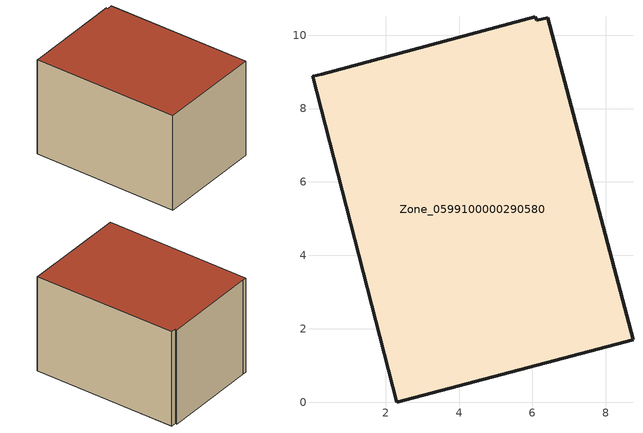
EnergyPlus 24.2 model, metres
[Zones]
Zone_0599100000290580
 floor ground (C_G): 6.42,10.48 8.74,1.7 2.3,0 0.01,8.87 0.26,8.94 6.08,10.5 6.11,10.4 z3.23
 wall outside (C_F): 8.74,1.7 6.42,10.48 6.11,10.4 6.08,10.5 0.26,8.94 0.01,8.87 2.3,0 8.74,1.7 z3.23:9.34
 roof outside (C_R): 6.08,10.5 0.26,8.94 0.01,8.87 2.3,0 8.74,1.7 6.42,10.48 6.11,10.4 z9.34
[BUILDING]
Pand.0599100000290580: North Axis=0; Terrain=City; Loads Convergence Tolerance Value=0.04; Temperature Convergence Tolerance Value=0.4; Solar Distribution=FullExterior; Maximum Number of Warmup Days=25; Minimum Number of Warmup Days=1
[Site:Location]
Rotterdam.The.Hague.AP_ZH_NLD Design_Conditions: Latitude=51.96; Longitude=4.45; Time Zone=1; Elevation=-4.5
[SITE:GROUNDTEMPERATURE:BUILDINGSURFACE]
18, 18, 18, 18, 18, 18, 18, 18, 18, 18, 18, 18
[MATERIAL] Thermal Absorptance=0.9; Solar Absorptance=0.7; Visible Absorptance=0.7
Name | Roughness | Thickness | Conductivity | Density | Specific Heat
G.TI.1946-1964 | MediumSmooth | 0.15 | 1 | 540 | 1210
F.TI.1946-1964 | Rough | 0.3 | 0.857143 | 1920 | 840
R.TI.1946-1964 | MediumRough | 0.2 | 0.277778 | 1500 | 1000
[CONSTRUCTION]
C_G: G.TI.1946-1964
C_F: F.TI.1946-1964
C_R: R.TI.1946-1964
[ZONE]
Zone_0599100000290580: Type=1; Multiplier=1; Ceiling Height=Autocalculate; Volume=Autocalculate; Floor Area=autocalculate; Part of Total Floor Area=Yes
[ZONEINFILTRATION:DESIGNFLOWRATE]
Infil_Zone_0599100000290580: Zone or ZoneList or Space or SpaceList=Zone_0599100000290580; Schedule=AlwaysOn; Design Flow Rate Calculation Method=Flow/Area; Flow Rate per Floor Area=0.003; Constant Term Coefficient=1; Temperature Term Coefficient=0; Velocity Term Coefficient=0; Velocity Squared Term Coefficient=0
[HVACTEMPLATE:ZONE:IDEALLOADSAIRSYSTEM]
Zone_0599100000290580: Maximum Heating Supply Air Temperature=50; Minimum Cooling Supply Air Temperature=13; Maximum Heating Supply Air Humidity Ratio=0.0156; Minimum Cooling Supply Air Humidity Ratio=0.0077; Heating Limit=NoLimit; Cooling Limit=NoLimit; Dehumidification Control Type=ConstantSensibleHeatRatio; Cooling Sensible Heat Ratio=0.7; Dehumidification Setpoint=60; Humidification Control Type=None; Humidification Setpoint=30; Outdoor Air Method=None; Outdoor Air Flow Rate per Person=0.00944; Outdoor Air Flow Rate per Zone Floor Area=0; Outdoor Air Flow Rate per Zone=0; Demand Controlled Ventilation Type=None; Outdoor Air Economizer Type=NoEconomizer; Heat Recovery Type=None; Sensible Heat Recovery Effectiveness=0.7; Latent Heat Recovery Effectiveness=0.65
[ZONECONTROL:THERMOSTAT]
ThermostatControl_Zone_0599100000290580: Zone or ZoneList=Zone_0599100000290580; Control Type Schedule=DualSetpointControlType; Control 1=Thermostat_Zone_0599100000290580; Temperature Difference Between Cutout And Setpoint=0
[THERMOSTATSETPOINT:DUALSETPOINT]
Thermostat_Zone_0599100000290580: Heating Setpoint Temperature Schedule=HeatingSetpoint_Zone_0599100000290580; Cooling Setpoint Temperature Schedule=CoolingSetpoint_Zone_0599100000290580
[SCHEDULE:COMPACT]
HeatingSetpoint_Zone_0599100000290580: Through: 12/31, For: AllDays, Until: 24:00, 21
CoolingSetpoint_Zone_0599100000290580: Through: 12/31, For: AllDays, Until: 24:00, 24
DualSetpointControlType: Through: 12/31, For: AllDays, Until: 24:00, 4
AlwaysOn: Through: 12/31, For: AllDays, Until: 24:00, 1
